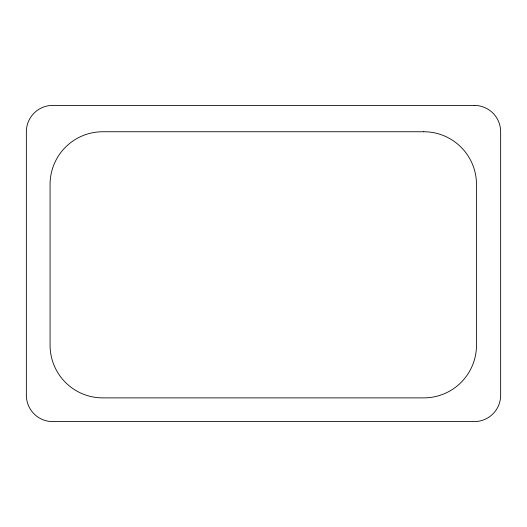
<?xml version="1.0" encoding="UTF-8"?>
<svg xmlns="http://www.w3.org/2000/svg" width="527" height="527" viewBox="0 0 527 527"><rect width="100%" height="100%" fill="white"/><g stroke="black" fill="none" stroke-linecap="round" stroke-linejoin="round"><path stroke-width="0.79" d="M474.3 105.4L52.7 105.4A26.35 26.35 0 0 0 26.35 131.75L26.35 395.25A26.35 26.35 0 0 0 52.7 421.6L474.3 421.6A26.35 26.35 0 0 0 500.65 395.25L500.65 131.75A26.35 26.35 0 0 0 474.3 105.4M423.787 131.75L102.765 131.75A52.7 52.7 0 0 0 50.065 184.45L50.065 345.185A52.7 52.7 0 0 0 102.765 397.885L423.787 397.885A52.7 52.7 0 0 0 476.487 345.185L476.487 184.45A52.7 52.7 0 0 0 423.787 131.75"/></g></svg>
